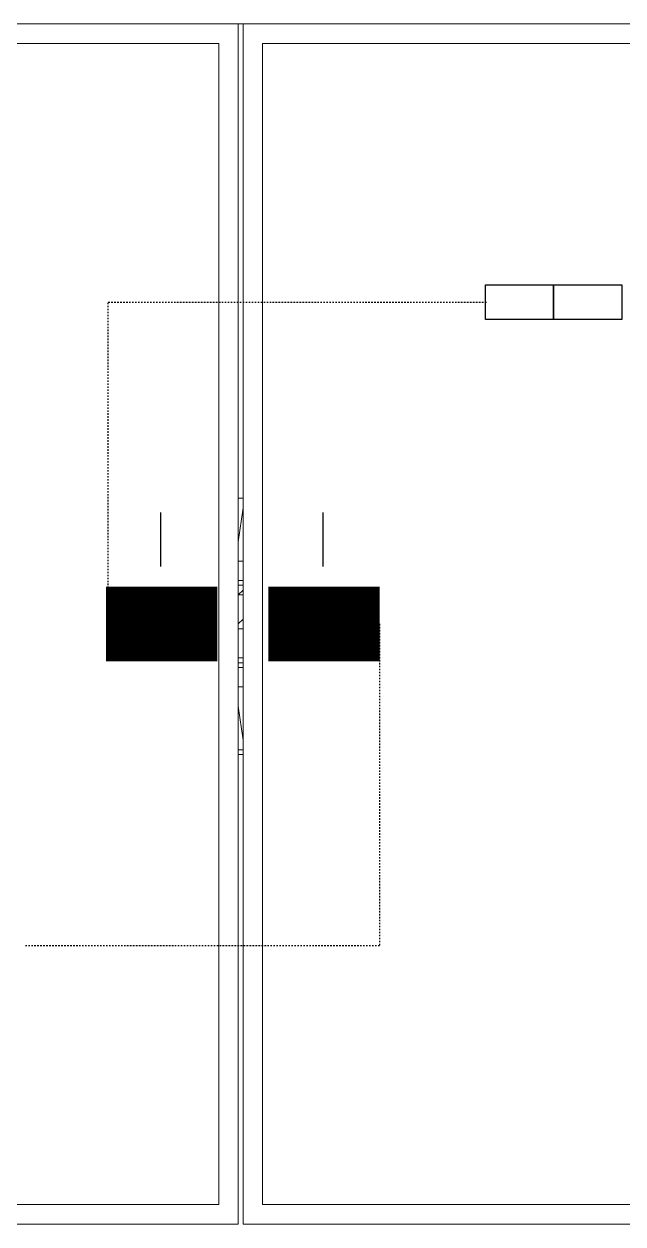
# Model space of a CAD drawing. Header units: feet. Extents: x -9903 to 12307, y -41 to 4121.
# Drawn here: x 5012.8 to 5052.9, y 1367 to 1447.3 of the extents above; entities that cross this region are included whole.
import ezdxf

# ---------------------------------------------------------------- set-up
doc = ezdxf.new("R2010")
doc.units = ezdxf.units.FT
doc.header["$MEASUREMENT"] = 0
doc.linetypes.add('HIDDEN', pattern=[0.375, 0.25, -0.125])
for name, color, linetype in [('E-HARN-COMP', 8, 'Continuous'), ('E-TRNK-CABL-NEG', 6, 'HIDDEN'), ('Polarity-Text', 7, 'Continuous')]:
    doc.layers.add(name, color=color, linetype=linetype)

# ---------------------------------------------------------------- blocks, each defined once
blk = doc.blocks.new('A$C47dfd34d')
at = {"lineweight": 5}
for points in [[(4.0715, 0.41332), (2.21824, 0.41332)], [(3.65985, 0.24666), (3.65985, 0.24332)], [(3.66152, 0.24666), (3.65985, 0.23499)], [(3.65985, 0.22832), (3.66152, 0.22832)], [(3.66152, 0.22166), (3.65985, 0.22166)], [(3.65985, 0.21999), (3.66152, 0.21999)], [(3.66152, 0.21666), (3.65985, 0.21666), (3.66152, 0.21832)], [(3.65985, 0.20666), (3.66152, 0.20832)], [(3.66152, 0.20499), (3.65985, 0.20499)], [(3.65985, 0.19499), (3.66152, 0.19499)], [(3.66152, 0.19333), (3.65985, 0.19333)], [(3.65985, 0.19166), (3.66152, 0.19166)], [(3.66152, 0.18499), (3.65985, 0.18499)], [(3.65985, 0.17833), (3.66152, 0.16666)], [(3.65985, 0.16999), (3.65985, 0.16666)], [(3.65985, 0.16666), (3.65985, 0.16666)], [(3.65985, 0.16333), (3.66152, 0.16333)], [(3.65985, 0.16166), (3.66152, 0.16166)]]:
    blk.add_lwpolyline(points, dxfattribs=at)
for points in [[(3.45486, 0.41332), (3.45486, 0), (3.65985, 0), (3.65985, 0.41332)], [(3.86651, 0.41332), (3.66152, 0.41332), (3.66152, 0), (3.86651, 0)], [(3.65318, 0.40665), (3.65318, 0.00667), (3.46153, 0.00667), (3.46153, 0.40665)], [(3.66818, 0.00667), (3.85818, 0.00667), (3.85818, 0.40665), (3.66818, 0.40665)], [(3.66152, 0.24999), (3.65985, 0.24999)]]:
    blk.add_lwpolyline(points, close=True, dxfattribs=at)

msp = doc.modelspace()

# ---------------------------------------------------------------- linework, layer by layer
at = {"layer": 'E-HARN-COMP'}
for points in [[(5048.258, 1429.865), (5048.258, 1427.54), (5043.694, 1427.54), (5043.694, 1429.865)], [(5052.822, 1429.865), (5052.822, 1427.54), (5048.258, 1427.54), (5048.258, 1429.865)]]:
    msp.add_lwpolyline(points, close=True, dxfattribs=at)
at = {"layer": 'E-HARN-COMP', "const_width": 5}
for points in [[(5018.306, 1407.168), (5025.761, 1407.168)], [(5036.616, 1407.168), (5029.161, 1407.168)]]:
    msp.add_lwpolyline(points, dxfattribs=at)
at = {"layer": 'E-TRNK-CABL-NEG', "ltscale": 0.1}
for points in [[(5018.461, 1407.168), (5018.461, 1428.703), (5043.849, 1428.703)], [(5036.616, 1407.168), (5036.616, 1385.633), (5012.826, 1385.633)]]:
    msp.add_lwpolyline(points, dxfattribs=at)
at = {"layer": 'Polarity-Text'}
for p, q in [((5021.956, 1414.633), (5021.956, 1411.013)), ((5032.811, 1414.633), (5032.811, 1411.013))]:
    msp.add_line(p, q, dxfattribs=at)

# ---------------------------------------------------------------- block references
at = {"xscale": 194.318304, "yscale": 194.318304, "zscale": 194.318304}
msp.add_blockref('A$C47dfd34d', (4315.98, 1367.01), dxfattribs=at)

doc.saveas('drawing.dxf')
